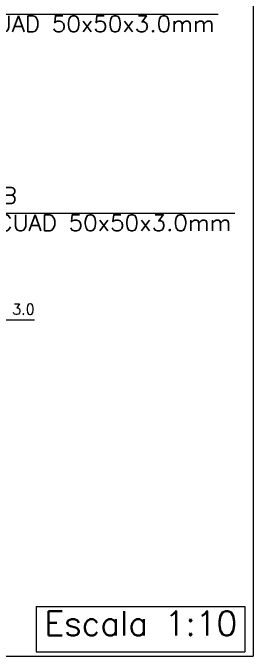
# Model space of a CAD drawing. Header units: millimetres. Extents: x 3028.5 to 3057.3, y 108.4 to 144.6.
# Drawn here: x 3038.65 to 3041.64, y 130.21 to 138.22 of the extents above; entities that cross this region are included whole.
import ezdxf
from ezdxf.enums import TextEntityAlignment as Align

# ---------------------------------------------------------------- set-up
doc = ezdxf.new("R2010")
doc.units = ezdxf.units.MM
for name, color, linetype, lineweight in [('COTAS', 202, 'Continuous', 13), ('DESCRIPCION_DE_LA_UNION', 7, 'Continuous', 15), ('RECUADRO_DE_DETALLE', 20, 'Continuous', 15), ('TEXTOS', 2, 'Continuous', 9)]:
    doc.layers.add(name, color=color, linetype=linetype, lineweight=lineweight)
doc.styles.add('CYPETXT_romans', font='romans__.ttf', dxfattribs={"height": 0.2})

msp = doc.modelspace()

# ---------------------------------------------------------------- linework, layer by layer
at = {"layer": 'COTAS'}
msp.add_line((3038.40766, 134.39819), (3038.91749, 134.39819), dxfattribs=at)
at = {"layer": 'RECUADRO_DE_DETALLE', "lineweight": 5}
for p, q in [((3041.63931, 144.63262), (3041.63931, 130.21389)), ((3038.93844, 130.83195), (3041.53771, 130.83195)), ((3038.93844, 130.83195), (3038.93844, 130.26892)), ((3041.53771, 130.83195), (3041.53771, 130.26892)), ((3038.93844, 130.26892), (3041.53771, 130.26892)), ((3028.46094, 130.21389), (3041.63931, 130.21389))]:
    msp.add_line(p, q, dxfattribs=at)
at = {"layer": 'TEXTOS'}
msp.add_line((3036.92879, 135.72671), (3041.4118, 135.72671), dxfattribs=at)
msp.add_lwpolyline([(3035.05224, 136.44754), (3037.0197, 138.20189), (3041.2028, 138.20189)], dxfattribs=at)

# ---------------------------------------------------------------- texts
at = {"layer": 'COTAS', "style": 'CYPETXT_romans', "width": 0.867785}
msp.add_text('3.0', height=0.133333, dxfattribs=at).set_placement((3038.63758, 134.46485), (3038.91749, 134.46485), align=Align.FIT)
at = {"layer": 'DESCRIPCION_DE_LA_UNION', "style": 'CYPETXT_romans', "width": 0.847825}
msp.add_text('Escala 1:10', height=0.3066667, dxfattribs=at).set_placement((3039.04004, 130.46882), (3041.44034, 130.46882), align=Align.FIT)
at = {"layer": 'TEXTOS', "style": 'CYPETXT_romans'}
for s, width, p, p2 in [('ESTRUC CUAD 50x50x3.0mm', 0.905696, (3037.0197, 137.98195), (3041.16138, 137.98195)), ('Diagonal B', 0.854458, (3037.2287, 135.84666), (3038.69823, 135.84666)), ('ESTRUC CUAD 50x50x3.0mm', 0.905696, (3037.2287, 135.50677), (3041.37038, 135.50677))]:
    msp.add_text(s, height=0.2, dxfattribs=dict(at, width=width)).set_placement(p, p2, align=Align.FIT)

doc.saveas('drawing.dxf')
